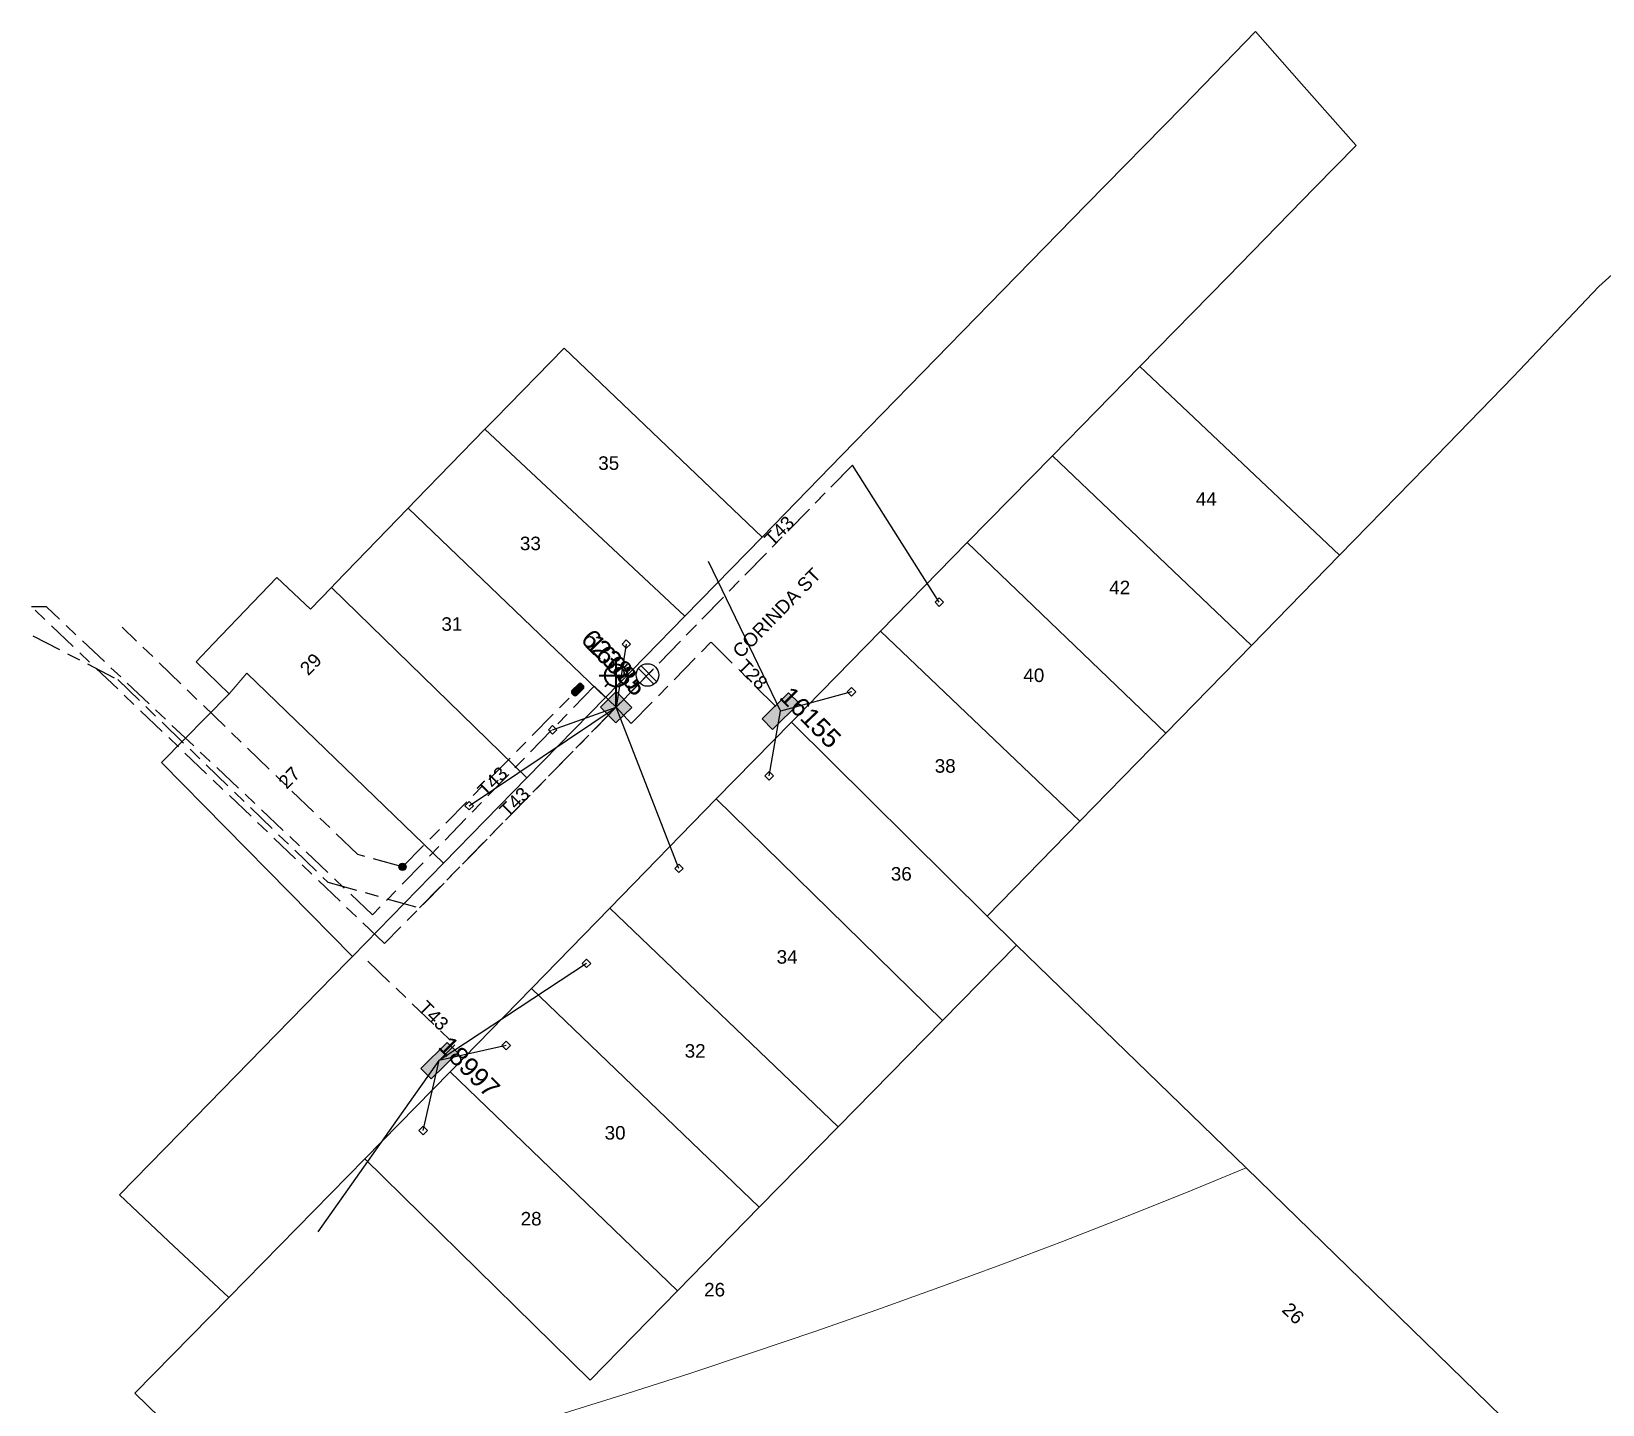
# Model space of a CAD drawing. Header units: metres. Extents: x 305584 to 306382, y 6248516 to 6249160.
# Drawn here: x 305670.1 to 305879.7, y 6248915 to 6249098 of the extents above; entities that cross this region are included whole.
import ezdxf
from ezdxf.enums import TextEntityAlignment as Align

# ---------------------------------------------------------------- set-up
doc = ezdxf.new("R2010")
doc.units = ezdxf.units.M
doc.linetypes.add('Cable Exist UG', pattern=[8.2, 4, -1.2, 1.8, -1.2])
doc.layers.get('0').update_dxf_attribs({"color": 6})
doc.layers.add('Cadastre Land Parcels_SP_EXT', color=9, linetype='Continuous', lineweight=5)
doc.layers.add('Cadastre Roads_SP_EXT', color=9, linetype='Continuous', lineweight=5)
for name, color, linetype in [('Equip_LV_EXT', 7, 'Continuous'), ('Equip_SL_EXT', 7, 'Continuous'), ('Equip_SP_SL_EXT', 7, 'Continuous'), ('Mains_LV_EXT', 7, 'Continuous'), ('Mains_SL_EXT', 7, 'Continuous'), ('Services_SP_EXT', 7, 'Continuous'), ('SupportsUG_SP_LV_EXT', 7, 'Continuous'), ('SupportsUG_SP_LV_SL_EXT', 7, 'Continuous')]:
    doc.layers.add(name, color=color, linetype=linetype)
doc.layers.get('0').freeze()
doc.styles.add('COLUMN_LABEL', font='arial.ttf')
doc.styles.add('iecARIAL', font='arial.ttf', dxfattribs={"height": 2})
doc.styles.add('POLE_LABEL', font='arial.ttf')
doc.styles.get("Standard").update_dxf_attribs({"font": 'arial.ttf'})

# ---------------------------------------------------------------- blocks, each defined once
blk = doc.blocks.new('COLUMN_EXT')
blk.add_hatch(color=256).paths.add_polyline_path([(-1.49, 1.48), (-1.49, -1.49), (1.48, -1.49), (1.48, 1.48)])
blk.add_lwpolyline([(-1.49, -1.49), (1.48, -1.49), (1.48, 1.48), (-1.49, 1.48)], close=True)
for tag, height, style, flags, p in [('ASSET_NUM', 2.5, 'COLUMN_LABEL', 8, (2, 2)), ('STRUCTURE_PLANT_NUMBER', 0.2, 'POLE_LABEL', 9, (1.81, 0.03)), ('STREET_CODE', 0.2, 'COLUMN_LABEL', 9, (1.81, -0.2))]:
    blk.add_attdef(tag, text='', height=height, dxfattribs=dict(style=style, flags=flags)).set_placement(p, align=Align.MIDDLE_LEFT)
at = {"flags": 9}
for tag, p in [('COLUMN_TYPE', (1.81, -0.4)), ('OWNED_BY', (1.81, -0.6)), ('STATE', (1.81, -0.8)), ('USAGE', (1.81, -1)), ('STREETNAME', (1.81, -1.6)), ('SUBURB', (1.81, -1.8)), ('LEGEND', (1.81, -1.2)), ('LOCATION', (1.81, -1.4)), ('NOTES', (1.81, -2))]:
    blk.add_attdef(tag, text='', height=0.2, dxfattribs=at).set_placement(p, align=Align.MIDDLE_LEFT)
at = {"flags": 1}
blk.add_attdef('Z', (1.81, -2.35), '', height=0.2, dxfattribs=at)
blk = doc.blocks.new('PILLAR_EXT')
blk.add_hatch(color=256).paths.add_polyline_path([(-2.475, 0.99), (-2.475, -0.99), (2.475, -0.99), (2.475, 0.99)])
blk.add_lwpolyline([(-2.475, -0.99), (2.475, -0.99), (2.475, 0.99), (-2.475, 0.99)], close=True)
at = {"style": 'iecARIAL', "flags": 8}
blk.add_attdef('ASSET_NUM', (1.5, 3.5), '', height=2.5, dxfattribs=at)
for tag, p, flags in [('OWNED_BY', (0, -0.2), 9), ('STATE', (0, -0.4), 9), ('SUPPORT_TYPE', (0, -0.6), 9), ('STREETNAME', (0, -1.8), 9), ('SUBURB', (0, -2), 1), ('USAGE', (0, -0.8), 9), ('LEGEND', (0, -1), 9), ('LOCATION', (0, -1.2), 9), ('NOTES', (0, -1.4), 9), ('PARENT', (0, -1.6), 9)]:
    blk.add_attdef(tag, p, '', height=0.2, dxfattribs=dict(flags=flags))
blk = doc.blocks.new('SL_LANTERN_EXT')
at = {"lineweight": 40}
for p, q in [((0, 1.97), (0, 6.47)), ((-2.25, 4.22), (2.25, 4.22)), ((-1.46, 5.68), (-1.06, 5.28)), ((1.46, 5.68), (1.06, 5.28)), ((-1.46, 2.76), (-1.06, 3.16)), ((0, 0), (0, 2.72)), ((1.46, 2.76), (1.06, 3.16))]:
    blk.add_line(p, q, dxfattribs=at)
blk.add_circle((0, 4.22), 1.5, dxfattribs=at)
at = {"style": 'iecARIAL', "flags": 8}
blk.add_attdef('ASSET_NUM', (1.5, 1.5), '', height=2.5, dxfattribs=at)
for tag, p, height, flags in [('OPERATING_VOLTAGE', (0.98, -1.65), 0.2, 9), ('ORIENTATION', (0.98, -1.85), 0.2, 9), ('OWNED_BY', (0.98, -2.05), 0.2, 9), ('STATE', (0.98, -2.25), 0.2, 9), ('CONSTRUCTED_VOLTAGE', (0.98, -0.65), 0.2, 9), ('CONTROL_TYPE', (0.98, -0.85), 0.2, 9), ('LANTERN_PURPOSE', (0.98, -1.05), 0.2, 9), ('LANTERN_TYPE', (0.98, -1.25), 0.2, 9), ('NO_PHASES', (0.98, -1.45), 0.2, 9), ('LNUMBER', (2.18, -3.25), 2.5, 8), ('USAGE', (0.98, -2.45), 0.2, 9), ('CEXIST', (0.98, -2.65), 0.2, 9), ('CNEW', (0.98, -2.85), 0.2, 9), ('CNUMBER', (0.98, -3.05), 0.2, 9), ('CREMOVE', (0.98, -3.25), 0.2, 9), ('CREPLACE', (0.98, -3.45), 0.2, 9), ('LKINGHEIGHT', (0.98, -3.65), 0.2, 9), ('LBRACKET', (0.98, -3.85), 0.2, 9), ('LBRACKETVOCAB', (0.98, -4.05), 0.2, 9), ('LCATEGORY', (0.98, -4.25), 0.2, 9), ('LCHARGE1', (0.98, -4.45), 0.2, 9), ('LCHARGE1PERCENT', (0.98, -4.65), 0.2, 9), ('LCHARGE2', (0.98, -4.85), 0.2, 9), ('LCHARGE2PERCENT', (0.98, -5.05), 0.2, 9), ('LCHARGE3', (0.98, -5.25), 0.2, 9), ('LCHARGE3PERCENT', (0.98, -5.45), 0.2, 9), ('LEXIST', (0.98, -5.65), 0.2, 9), ('LLAMP', (0.98, -5.85), 0.2, 9), ('LLAMPVOCAB', (0.98, -6.05), 0.2, 9), ('LMAST', (0.98, -6.25), 0.2, 9), ('LMASTVOCAB', (0.98, -6.45), 0.2, 9), ('LNEW', (0.98, -6.65), 0.2, 9), ('LANTNUMBER', (0.98, -6.85), 0.2, 9), ('LOUTREACH', (0.98, -7.25), 0.2, 9), ('LOUTREACHVOCAB', (0.98, -7.45), 0.2, 9), ('LRATECODE', (0.98, -7.65), 0.2, 9), ('LREMOVE', (0.98, -7.85), 0.2, 9), ('LREPLACE', (0.98, -8.05), 0.2, 9), ('LTYPE', (0.98, -8.25), 0.2, 9), ('LTYPEVOCAB', (0.98, -8.45), 0.2, 9), ('STREETNAME', (0.98, -9.25), 0.2, 9), ('SUBURB', (0.98, -9.45), 0.2, 1), ('LEGEND', (0.98, -8.65), 0.2, 9), ('LOCATION', (0.98, -8.85), 0.2, 9), ('NOTES', (0.98, -9.05), 0.2, 9)]:
    blk.add_attdef(tag, p, '', height=height, dxfattribs=dict(flags=flags))
blk = doc.blocks.new('CCP_EXT')
at = {"flags": 9}
for tag, p in [('STATE', (0, -1.8)), ('NOTES', (0, -2))]:
    blk.add_attdef(tag, text='', height=0.2, dxfattribs=at).set_placement(p, align=Align.MIDDLE_LEFT)
blk.add_wipeout([(0, 0.57), (0.57, 0), (0, -0.57), (-0.57, 0)])
blk.add_lwpolyline([(-0.57, 0), (0, 0.57), (0.57, 0), (0, -0.57), (-0.57, 0)])
at = {"flags": 1}
blk.add_attdef('Z', (0, 0), '', height=0.2, dxfattribs=at)
at = {"flags": 9}
for tag, p in [('CCP_TYPE', (0, 0)), ('CONSTRUCTED_VOLTAGE', (0, -0.2)), ('OPERATING_VOLTAGE', (0, -0.6)), ('ORIENTATION', (0, -0.8)), ('OWNED_BY', (0, -1)), ('NO_PHASES', (0, -0.4)), ('USAGE', (0, -1.2)), ('LEGEND', (0, -1.4)), ('LIFE_SUPPORT', (0, -1.6))]:
    blk.add_attdef(tag, text='', height=0.2, dxfattribs=at).set_placement(p, align=Align.MIDDLE_LEFT)
blk = doc.blocks.new('SL_STJ_EXT')
h = blk.add_hatch(color=256)
edge = h.paths.add_edge_path()
edge.add_ellipse((-0.59, 0.13), major_axis=(0.226, 0.226), ratio=1, start_angle=45, end_angle=135)
edge.add_line((-0.91, 0.13), (-0.91, -0.13))
edge.add_ellipse((-0.59, -0.13), major_axis=(0.226, 0.226), ratio=1, start_angle=135, end_angle=225)
edge.add_line((-0.59, -0.45), (0.59, -0.45))
edge.add_ellipse((0.59, -0.13), major_axis=(-0.226, 0.226), ratio=1, start_angle=135, end_angle=225)
edge.add_line((0.91, -0.13), (0.91, 0.13))
edge.add_ellipse((0.59, 0.13), major_axis=(-0.226, 0.226), ratio=1, start_angle=225, end_angle=315)
edge.add_line((0.59, 0.45), (-0.59, 0.45))
blk.add_lwpolyline([(-0.91, 0.13), (-0.91, -0.13, 0.414214), (-0.59, -0.45), (0.59, -0.45, 0.414214), (0.91, -0.13), (0.91, 0.13, 0.414214), (0.59, 0.45), (-0.59, 0.45, 0.414214)], format="xyb", close=True)
at = {"flags": 1}
blk.add_attdef('Z', (0, 0), '', height=0.2, dxfattribs=at)
at = {"flags": 9}
for tag, p in [('ORIENTATION', (0, 0)), ('USAGE', (0, -0.2)), ('LEGEND', (0, -0.4)), ('NOTES', (0, -0.6))]:
    blk.add_attdef(tag, text='', height=0.2, dxfattribs=at).set_placement(p, align=Align.MIDDLE_LEFT)
blk = doc.blocks.new('LV_UG_LINKS_CLOSED_EXT')
blk.add_wipeout([(-1.06, 1.06), (-1.18, 0.92), (-1.29, 0.76), (-1.37, 0.59), (-1.43, 0.42), (-1.48, 0.23), (-1.49, 0.05), (-1.49, -0.14), (-1.46, -0.33), (-1.41, -0.51), (-1.33, -0.68), (-1.24, -0.84), (-1.12, -0.99), (-0.99, -1.12), (-0.84, -1.24), (-0.68, -1.33), (-0.51, -1.41), (-0.33, -1.46), (-0.14, -1.49), (0.05, -1.49), (0.23, -1.48), (0.42, -1.43), (0.59, -1.37), (0.76, -1.29), (0.92, -1.18), (1.06, -1.06), (1.18, -0.92), (1.29, -0.76), (1.37, -0.59), (1.43, -0.42), (1.48, -0.23), (1.49, -0.05), (1.49, 0.14), (1.46, 0.33), (1.41, 0.51), (1.33, 0.68), (1.24, 0.84), (1.12, 0.99), (0.99, 1.12), (0.84, 1.24), (0.68, 1.33), (0.51, 1.41), (0.33, 1.46), (0.14, 1.49), (-0.05, 1.49), (-0.23, 1.48), (-0.42, 1.43), (-0.59, 1.37), (-0.76, 1.29), (-0.92, 1.18)])
for p, q in [((-0.25, -1.48), (-0.25, 1.48)), ((0.25, -1.48), (0.25, 1.48))]:
    blk.add_line(p, q)
blk.add_circle((0, 0), 1.5)
at = {"flags": 9}
for tag, p in [('ACTUAL_STATUS', (0, 0)), ('CONSTRUCTED_VOLTAGE', (0, -0.2)), ('OPERATING_VOLTAGE', (0, -0.6)), ('ORIENTATION', (0, -0.8)), ('STATE', (0, -1)), ('SWITCH_TYPE', (0, -1.2)), ('NO_PHASES', (0, -0.4)), ('USAGE', (0, -1.4)), ('NOTES', (0, -1.6))]:
    blk.add_attdef(tag, text='', height=0.2, dxfattribs=at).set_placement(p, align=Align.MIDDLE_LEFT)
at = {"flags": 1}
blk.add_attdef('Z', (0, 0), '', height=0.2, dxfattribs=at)
blk = doc.blocks.new('CONNECTOR_NODE_EXT')
h = blk.add_hatch(color=256)
edge = h.paths.add_edge_path()
edge.add_arc((0, 0), 0.5, 0, 360)
blk.add_circle((0, 0), 0.5)
at = {"flags": 1}
blk.add_attdef('Z', (0, 0), '', height=0.2, dxfattribs=at)
at = {"flags": 9}
for tag, p in [('CONNECTOR_TYPE', (0, 0)), ('CONSTRUCTED_VOLTAGE', (0, -0.2)), ('OPERATING_VOLTAGE', (0, -0.6)), ('ORIENTATION', (0, -0.8)), ('SUBTYPE', (0, -1)), ('NO_PHASES', (0, -0.4)), ('USAGE', (0, -1.2)), ('NOTES', (0, -1.4))]:
    blk.add_attdef(tag, text='', height=0.2, dxfattribs=at).set_placement(p, align=Align.MIDDLE_LEFT)

msp = doc.modelspace()

# ---------------------------------------------------------------- linework, layer by layer
at = {"layer": 'Cadastre Land Parcels_SP_EXT', "linetype": 'Continuous'}
for points in [[(305897.72, 6248904.49), (305920.79, 6248927.9), (305938.57, 6248945.1), (305939.13, 6248945.63), (305975.37, 6248982.14), (305952.8, 6249004.32), (305890.84, 6249064.91), (305885.79, 6249069.97), (305879.19, 6249064.05), (305867.77, 6249051.97), (305856.05, 6249039.96), (305844.58, 6249028.21), (305832.85, 6249016.18), (305821.44, 6249004.48), (305809.98, 6248992.73), (305797.61, 6248980.09), (305801.53, 6248976.24), (305832.15, 6248946.54), (305867.89, 6248911.73), (305872.51, 6248907.19), (305886.67, 6248893.28), (305897.72, 6248904.49)], [(305767.6, 6249030.62), (305741.18, 6249055.83), (305731.97, 6249046.41), (305730.62, 6249045.02), (305757.29, 6249020.07), (305767.6, 6249030.62)], [(305844.58, 6249028.21), (305817.97, 6249053.36), (305806.31, 6249041.44), (305832.85, 6249016.18), (305844.58, 6249028.21)], [(305757.29, 6249020.07), (305730.62, 6249045.02), (305721.45, 6249035.58), (305720.36, 6249034.47), (305746.69, 6249009.25), (305757.29, 6249020.07)], [(305832.85, 6249016.18), (305806.31, 6249041.44), (305794.92, 6249029.9), (305821.44, 6249004.48), (305832.85, 6249016.18)], [(305746.69, 6249009.25), (305720.36, 6249034.47), (305710.67, 6249024.47), (305710.14, 6249023.92), (305736.19, 6248998.54), (305746.69, 6249009.25)], [(305821.44, 6249004.48), (305794.92, 6249029.9), (305783.36, 6249018.08), (305809.98, 6248992.73), (305821.44, 6249004.48)], [(305710.14, 6249023.92), (305707.34, 6249021.02), (305702.85, 6249025.23), (305694.35, 6249016.39), (305692.09, 6249014.01), (305696.49, 6249009.72), (305698.86, 6249012.48), (305725.1, 6248987.17), (305736.19, 6248998.54), (305710.14, 6249023.92)], [(305809.98, 6248992.73), (305783.36, 6249018.08), (305771.49, 6249005.94), (305797.61, 6248980.09), (305809.98, 6248992.73)], [(305725.1, 6248987.17), (305698.86, 6249012.48), (305696.49, 6249009.72), (305687.49, 6249000.55), (305712.94, 6248974.69), (305725.1, 6248987.17)], [(305797.61, 6248980.09), (305771.49, 6249005.94), (305761.48, 6248995.72), (305791.63, 6248966.16), (305801.53, 6248976.24), (305797.61, 6248980.09)], [(305791.63, 6248966.16), (305761.48, 6248995.72), (305747.27, 6248981.15), (305777.72, 6248951.98), (305791.63, 6248966.16)], [(305777.72, 6248951.98), (305747.27, 6248981.15), (305736.85, 6248970.45), (305767.2, 6248941.28), (305777.72, 6248951.98)], [(305767.2, 6248941.28), (305736.85, 6248970.45), (305725.96, 6248959.33), (305756.31, 6248930.13), (305767.2, 6248941.28)], [(305756.31, 6248930.13), (305725.96, 6248959.33), (305714.6, 6248947.71), (305744.64, 6248918.22), (305756.31, 6248930.13)]]:
    msp.add_lwpolyline(points, close=True, dxfattribs=at)
for points in [[(305741.2, 6248913.84), (305749.58, 6248916.45), (305757.95, 6248919.13), (305766.29, 6248921.89), (305774.61, 6248924.71), (305782.9, 6248927.61), (305791.17, 6248930.58), (305799.41, 6248933.61), (305807.63, 6248936.72), (305815.82, 6248939.9), (305823.98, 6248943.15), (305832.15, 6248946.54), (305832.15, 6248946.54), (305801.53, 6248976.24), (305791.63, 6248966.16), (305777.72, 6248951.98), (305767.2, 6248941.28), (305756.31, 6248930.13), (305744.64, 6248918.22), (305714.6, 6248947.71), (305696.44, 6248929.25), (305683.9, 6248916.5), (305698.96, 6248901.87)], [(305867.89, 6248911.73), (305832.15, 6248946.54), (305823.98, 6248943.15), (305815.82, 6248939.9), (305807.63, 6248936.72), (305799.41, 6248933.61), (305791.17, 6248930.58), (305782.9, 6248927.61), (305774.61, 6248924.71), (305766.29, 6248921.89), (305757.95, 6248919.13), (305749.58, 6248916.45), (305741.2, 6248913.84)]]:
    msp.add_lwpolyline(points, dxfattribs=at)
at = {"layer": 'Mains_LV_EXT', "linetype": 'Cable Exist UG'}
msp.add_lwpolyline([(305715.02, 6248974.08), (305726.61, 6248962.93), (305724.53, 6248960.82)], dxfattribs=at)
at = {"layer": 'Mains_SL_EXT', "linetype": 'Cable Exist UG'}
msp.add_lwpolyline([(305719.62, 6248986.66), (305713.65, 6248988.3), (305682.23, 6249018.62)], dxfattribs=at)
at = {"layer": 'Services_SP_EXT'}
msp.add_lwpolyline([(305760.39, 6249027.4), (305770.05, 6249007.43)], dxfattribs=at)

# ---------------------------------------------------------------- block references
at = {"layer": 'Equip_SL_EXT', "rotation": 44.23779852500555}
msp.add_blockref('SL_STJ_EXT', (305742.98, 6249010.29), dxfattribs=at)
at = {"layer": 'Equip_SL_EXT'}
msp.add_blockref('CONNECTOR_NODE_EXT', (305719.62, 6248986.66), dxfattribs=at)
at = {"layer": 'Equip_SP_SL_EXT'}
ref = msp.add_blockref('SL_LANTERN_EXT', (305748.11, 6249007.94), dxfattribs=at)
ref.add_attrib('ASSET_NUM', '62380', dxfattribs={"layer": '0', "height": 2.5, "rotation": 315.1056, "style": 'iecARIAL'}).set_placement((305749.61, 6249009.44), align=Align.BOTTOM_RIGHT)
at = {"layer": 'SupportsUG_SP_LV_EXT'}
ref = msp.add_blockref('PILLAR_EXT', (305770.05, 6249007.43), dxfattribs=dict(at, rotation=44.53891967733545))
ref.add_attrib('ASSET_NUM', '16155', dxfattribs={"layer": '0', "height": 2.5, "rotation": 314.5023, "style": 'iecARIAL'}).set_placement((305771.55, 6249010.93), align=Align.TOP_LEFT)
ref = msp.add_blockref('PILLAR_EXT', (305724.53, 6248960.82), dxfattribs=dict(at, rotation=44.50790719985295))
ref.add_attrib('ASSET_NUM', '18997', dxfattribs={"layer": '0', "height": 2.5, "rotation": 314.4714, "style": 'iecARIAL'}).set_placement((305726.03, 6248964.32), align=Align.TOP_LEFT)
at = {"layer": 'SupportsUG_SP_LV_SL_EXT'}
ref = msp.add_blockref('COLUMN_EXT', (305748.11, 6249007.94), dxfattribs=dict(at, rotation=224.4157493723552))
ref.add_attrib('ASSET_NUM', '16035', dxfattribs={"layer": '0', "height": 2.5, "rotation": 314.452, "style": 'COLUMN_LABEL'}).set_placement((305750.12, 6249008.69), align=Align.BOTTOM_RIGHT)

# ---------------------------------------------------------------- texts
at = {"layer": 'Cadastre Land Parcels_SP_EXT'}
for s, p in [('35', (305745.73, 6249039.59)), ('44', (305825.43, 6249034.8)), ('33', (305735.28, 6249028.88)), ('42', (305813.88, 6249023)), ('31', (305724.81, 6249018.13)), ('40', (305802.43, 6249011.3)), ('38', (305790.61, 6248999.21)), ('36', (305784.75, 6248984.83)), ('34', (305769.52, 6248973.75)), ('32', (305757.26, 6248961.22)), ('30', (305746.58, 6248950.3)), ('28', (305735.38, 6248938.85)), ('26', (305759.85, 6248929.39))]:
    msp.add_text(s, height=1.8, dxfattribs=at).set_placement(p)
for s, rotation, p in [('29', 45.7985, (305707.05, 6249012.05)), ('27', 45.5916, (305704.18, 6248996.92)), ('26', 315.6925, (305836.8, 6248927.47))]:
    msp.add_text(s, height=1.8, rotation=rotation, dxfattribs=at).set_placement(p)
at = {"layer": 'Cadastre Roads_SP_EXT'}
msp.add_text('CORINDA ST', height=1.8, rotation=45.6372, dxfattribs=at).set_placement((305764.75, 6249014.35))
at = {"layer": 'Mains_LV_EXT'}
for s, rotation, p in [('T43', 44.5722, (305768.96, 6249029.3)), ('T28', 314.1311, (305764.18, 6249013.24)), ('T43', 44.5584, (305733.65, 6248993.14)), ('T43', 314.9714, (305721.61, 6248967.73))]:
    msp.add_text(s, height=1.8, rotation=rotation, dxfattribs=at).set_placement(p)

# ---------------------------------------------------------------- next in the draw order: block references
at = {"layer": 'Services_SP_EXT'}
for p in [(305791.22, 6249021.96), (305779.51, 6249009.99), (305739.65, 6249004.92), (305768.53, 6248998.78), (305728.52, 6248994.81), (305756.5, 6248986.46), (305744.15, 6248973.79), (305733.45, 6248962.83), (305722.38, 6248951.52)]:
    msp.add_blockref('CCP_EXT', p, dxfattribs=at)
at = {"layer": 'Services_SP_EXT', "rotation": 90.0000000000002}
msp.add_blockref('CCP_EXT', (305749.47, 6249016.37), dxfattribs=at)

# ---------------------------------------------------------------- next in the draw order: linework, layer by layer
at = {"layer": 'Cadastre Roads_SP_EXT', "linetype": 'Continuous'}
msp.add_lwpolyline([(305846.81, 6249082.84), (305839.55, 6249091.06), (305833.4, 6249098.04), (305823.69, 6249088.05), (305810.87, 6249074.98), (305799.68, 6249063.55), (305789, 6249052.56), (305778.21, 6249041.53), (305767.6, 6249030.62), (305757.29, 6249020.07), (305746.69, 6249009.25), (305736.19, 6248998.54), (305725.1, 6248987.17), (305712.94, 6248974.69), (305712.28, 6248974.02), (305702.77, 6248964.33), (305691.95, 6248953.25), (305681.86, 6248942.95), (305688.43, 6248936.77), (305696.44, 6248929.25), (305714.6, 6248947.71), (305725.96, 6248959.33), (305736.85, 6248970.45), (305747.27, 6248981.15), (305761.48, 6248995.72), (305771.49, 6249005.94), (305783.36, 6249018.08), (305794.92, 6249029.9), (305806.31, 6249041.44), (305817.97, 6249053.36), (305829.64, 6249065.28), (305841.32, 6249077.23), (305846.81, 6249082.84)], close=True, dxfattribs=at)
at = {"layer": 'Mains_LV_EXT', "linetype": 'Cable Exist UG'}
for points in [[(305748.11, 6249007.94), (305745.2, 6249010.76), (305715.64, 6248980.27), (305672.12, 6249021.33), (305670.13, 6249021.34)], [(305748.11, 6249007.94), (305717.24, 6248976.42), (305670.13, 6249021.34)]]:
    msp.add_lwpolyline(points, dxfattribs=at)
at = {"layer": 'Mains_SL_EXT', "linetype": 'Cable Exist UG'}
for points in [[(305670.31, 6249017.45), (305681.65, 6249011.63), (305709.65, 6248984.63), (305721.9, 6248981.18), (305748.11, 6249007.94)], [(305719.62, 6248986.66), (305742.98, 6249010.29)]]:
    msp.add_lwpolyline(points, dxfattribs=at)
at = {"layer": 'Services_SP_EXT'}
for points in [[(305791.22, 6249021.96), (305779.64, 6249040.23)], [(305779.51, 6249009.99), (305770.05, 6249007.43)], [(305728.52, 6248994.81), (305748.11, 6249007.94)], [(305739.65, 6249004.92), (305748.11, 6249007.94)], [(305756.5, 6248986.46), (305748.11, 6249007.94)], [(305768.53, 6248998.78), (305770.05, 6249007.43)], [(305744.15, 6248973.79), (305724.53, 6248960.82)], [(305733.45, 6248962.83), (305724.53, 6248960.82)], [(305708.36, 6248938), (305724.53, 6248960.82)], [(305722.38, 6248951.52), (305724.53, 6248960.82)]]:
    msp.add_lwpolyline(points, dxfattribs=at)

# ---------------------------------------------------------------- next in the draw order: texts
at = {"layer": 'Mains_LV_EXT'}
msp.add_text('T43', height=1.8, rotation=44.701, dxfattribs=at).set_placement((305730.72, 6248995.87))

# ---------------------------------------------------------------- next in the draw order: block references
at = {"layer": 'Equip_LV_EXT', "rotation": 224.4997831823079}
msp.add_blockref('LV_UG_LINKS_CLOSED_EXT', (305752.3, 6249012.24), dxfattribs=at)

# ---------------------------------------------------------------- next in the draw order: linework, layer by layer
at = {"layer": 'Mains_LV_EXT', "linetype": 'Cable Exist UG'}
for points in [[(305779.64, 6249040.23), (305752.3, 6249012.24)], [(305748.11, 6249007.94), (305750.14, 6249005.75), (305760.77, 6249016.63), (305770.05, 6249007.43)], [(305752.3, 6249012.24), (305748.11, 6249007.94)]]:
    msp.add_lwpolyline(points, dxfattribs=at)
at = {"layer": 'Mains_SL_EXT', "linetype": 'Cable Exist UG'}
msp.add_lwpolyline([(305748.11, 6249007.94), (305779.64, 6249040.23)], dxfattribs=at)
at = {"layer": 'Services_SP_EXT'}
msp.add_lwpolyline([(305749.47, 6249016.37), (305748.11, 6249007.94)], dxfattribs=at)

doc.saveas('drawing.dxf')
